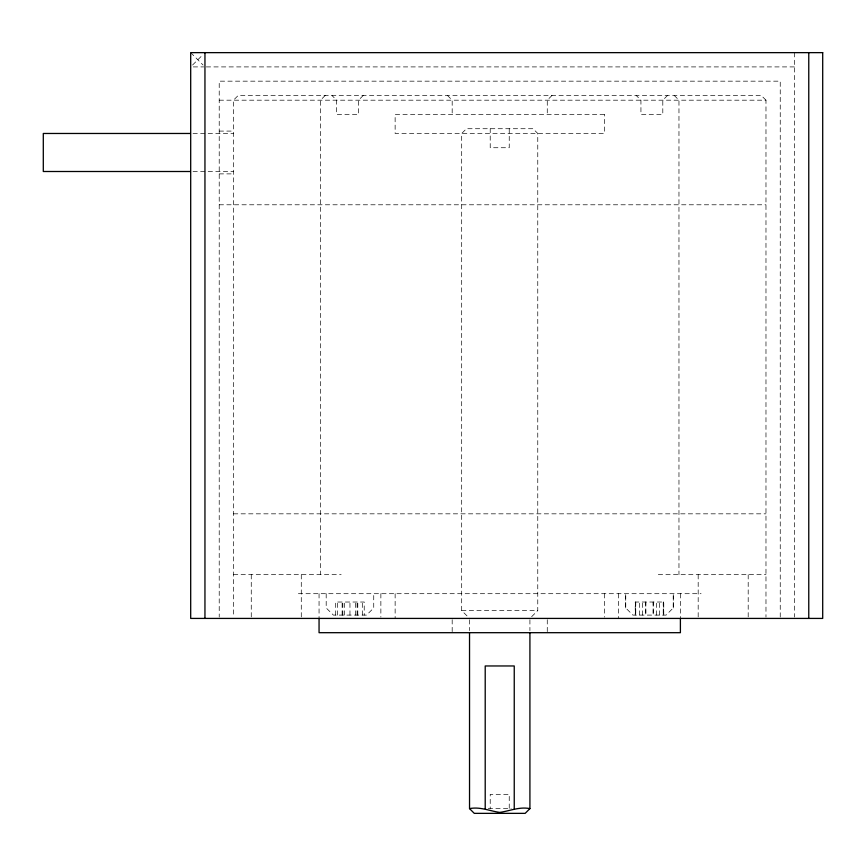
<?xml version="1.0" encoding="UTF-8"?>
<svg xmlns="http://www.w3.org/2000/svg" width="866" height="866" viewBox="0 0 866 866"><rect width="100%" height="100%" fill="white"/><g stroke="black" fill="none" stroke-linecap="round" stroke-linejoin="round"><path stroke-width="0.65" stroke-dasharray="4.33 3.25" d="M326.19 593.697L326.19 607.964L333.378 615.098L366.545 615.098L373.733 607.964L373.733 593.697M335.694 615.098L335.694 602.022L364.229 602.022L364.229 615.098M337.61 615.098L337.61 602.022M342.135 615.098L342.135 602.022M342.828 615.098L342.828 602.022M344.484 615.098L344.484 602.022M349.961 615.098L349.961 602.022M355.439 615.098L355.439 602.022M357.095 615.098L357.095 602.022M357.788 615.098L357.788 602.022M362.313 615.098L362.313 602.022M625.717 607.964L625.717 593.697L625.717 607.964L632.916 615.098L666.073 615.098L673.261 607.964L673.261 593.697L673.261 607.964M639.411 615.098L639.411 602.022M642.604 615.098L642.604 602.022M656.385 615.098L656.385 602.022M659.578 615.098L659.578 602.022M192.588 65.004L203.045 54.547M325.237 95.433L320.485 100.185L320.485 574.678M363.276 95.433L358.524 100.185L358.524 114.453L336.647 114.453L336.647 100.185L331.895 95.433M552.032 95.433L547.269 100.185L547.269 114.453M667.556 95.433L662.804 100.185L662.804 114.453L640.937 114.453L640.937 100.185L636.174 95.433M531.659 616.679L537.764 610.573L537.764 133.472L533.012 128.72L466.449 128.72L461.686 133.472L461.686 610.573L469.534 618.421M193.28 66.909L203.651 66.909M206.303 66.909L794.501 66.909M219.217 100.185L765.977 100.185L765.977 617.101M219.217 131.091L233.474 131.091M193.01 133.472L233.474 133.472M193.01 171.5L233.474 171.5M219.217 173.882L233.474 173.882M219.217 204.787L765.977 204.787M233.474 513.83L765.977 513.83M233.474 574.678L341.15 574.678M658.301 574.678L765.977 574.678M298.391 593.697L701.07 593.697M461.686 610.573L537.764 610.573M488.272 808.606L511.178 808.606M765.977 100.185L761.225 95.433L238.237 95.433L233.474 100.185L233.474 617.101M674.213 95.433L678.966 100.185L678.966 574.678M447.43 95.433L452.182 100.185L452.182 114.453M190.693 52.642L203.045 65.004M794.501 52.642L794.501 617.068M780.244 617.068L780.244 81.166L219.217 81.166L219.217 617.068M748.192 574.678L748.192 617.101M698.18 574.678L698.18 617.101M680.395 593.697L680.395 618.421M663.757 615.098L663.757 602.022L635.233 602.022L635.233 615.098M618.584 593.697L618.584 618.421M604.327 593.697L604.327 617.122M547.269 619.72L547.269 632.689M529.916 619.775L529.916 630.567M509.24 128.72L509.24 147.729L490.221 147.729L490.221 128.72M509.24 808.281L509.24 794.338L490.221 794.338L490.221 808.281M469.534 619.775L469.534 630.567M452.182 619.72L452.182 632.689M395.134 593.697L395.134 618.421M380.867 593.697L380.867 617.122M319.056 593.697L319.056 618.421M301.281 574.678L301.281 617.101M251.259 574.678L251.259 617.101M635.72 602.022L635.72 615.098L635.72 602.022M645.798 602.022L645.798 615.098L645.798 602.022M653.18 602.022L653.18 615.098L653.18 602.022M663.269 602.022L663.269 615.098L663.269 602.022M604.327 114.453L395.134 114.453L395.134 133.472L604.327 133.472L604.327 114.453"/><path stroke-width="1.3" d="M529.916 633.263L529.916 808.606L525.164 813.358L474.287 813.358L469.534 808.606L469.534 633.263M529.916 808.606C519.221 806.538 509.933 810.966 499.725 812.405C489.517 810.966 480.229 806.538 469.534 808.606M190.314 133.472L43.3 133.472L43.3 171.5L190.314 171.5M808.768 52.642L808.768 618.421M680.395 618.421L680.395 632.689L319.056 632.689L319.056 618.421M514.242 808.606L514.242 665.965L485.209 665.965L485.209 808.606M204.95 52.642L204.95 618.421M822.7 52.642L190.693 52.642L190.693 618.421L822.7 618.421L822.7 52.642"/></g></svg>
